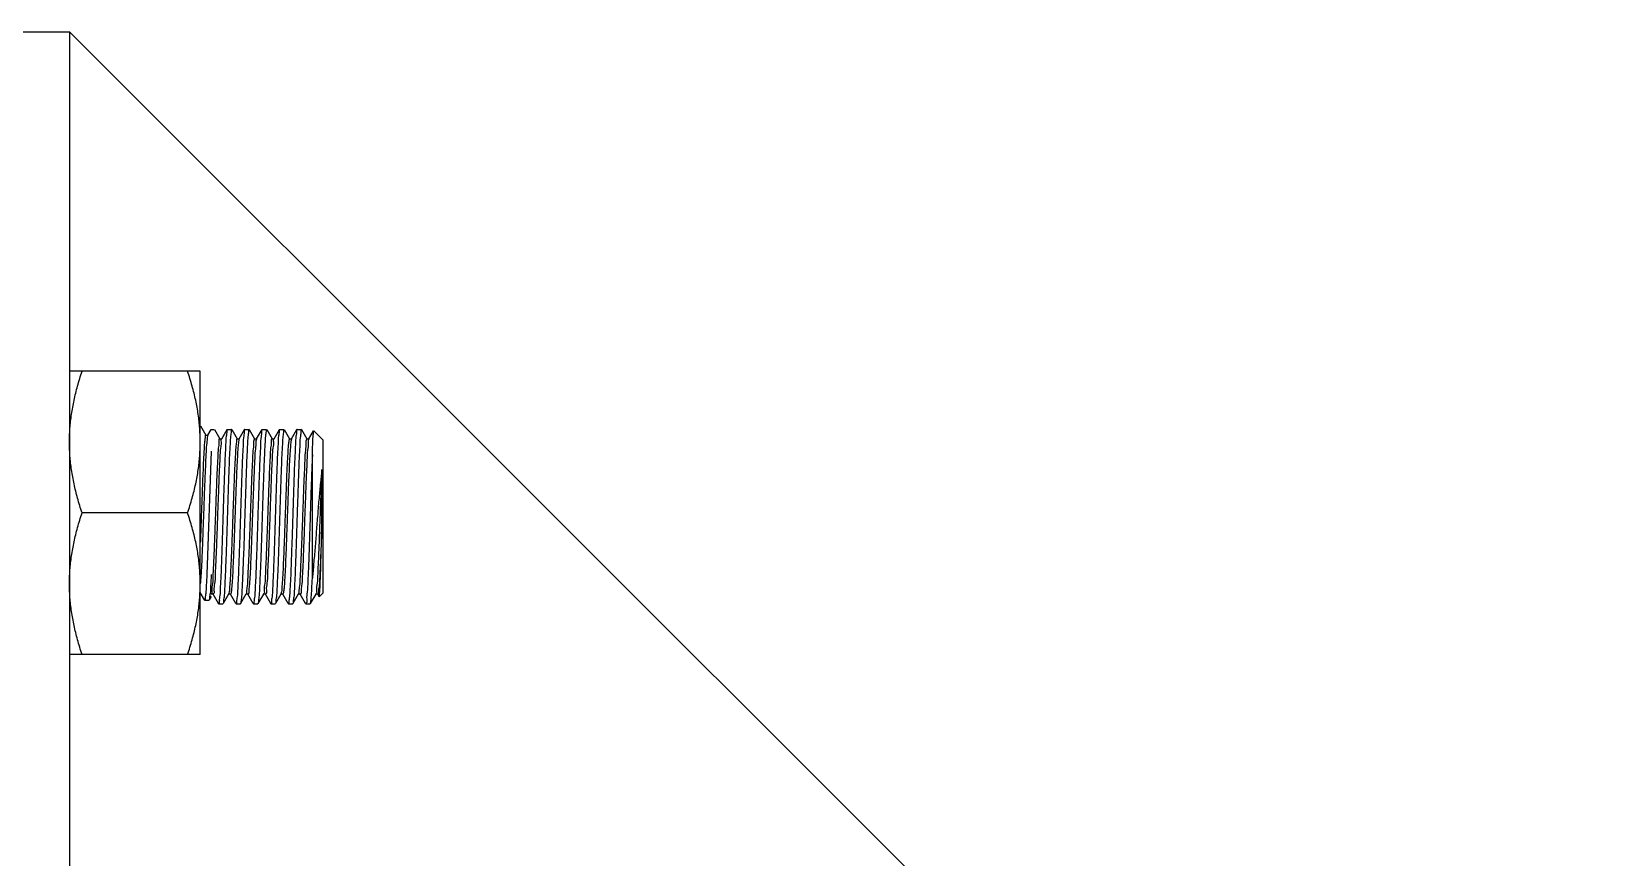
# Model space of a CAD drawing. Extents: x 815029915 to 815825525, y 579155098 to 579748855.
# Drawn here: x 815613688 to 815614245, y 579335184 to 579335474 of the extents above; entities that cross this region are included whole.
import ezdxf

# ---------------------------------------------------------------- set-up
doc = ezdxf.new("R2010")
doc.units = 0
doc.header["$LTSCALE"] = 100
doc.header["$MEASUREMENT"] = 0
doc.layers.add('02___PRT_ALL_AXES', color=7, linetype='Continuous')

msp = doc.modelspace()

# ---------------------------------------------------------------- linework, layer by layer
at = {"color": 0}
for p, q in [((815613665.27, 579335474.26), (815613701.73, 579335474.26)), ((815613701.73, 579335474.26), (815613701.73, 579334930.72)), ((815614245.28, 579334930.72), (815613701.73, 579335474.26))]:
    msp.add_line(p, q, dxfattribs=at)
at = {"color": 0, "linetype": 'Continuous'}
for p, q in [((815613747.7, 579335335.8), (815613749.58, 579335332.55)), ((815613747.7, 579335335.8), (815613749.58, 579335332.55)), ((815613749.56, 579335332.53), (815613750.27, 579335332.53)), ((815613749.56, 579335332.53), (815613750.27, 579335332.53)), ((815613750.27, 579335332.48), (815613750.3, 579335332.53)), ((815613750.27, 579335332.48), (815613750.3, 579335332.53)), ((815613750.3, 579335332.53), (815613751.47, 579335334.57)), ((815613750.3, 579335332.53), (815613751.47, 579335334.57)), ((815613752.59, 579335334.52), (815613754.47, 579335331.27)), ((815613755.18, 579335331.26), (815613757.07, 579335334.52)), ((815613757.12, 579335334.57), (815613757.07, 579335334.52)), ((815613758.71, 579335334.52), (815613760.59, 579335331.27)), ((815613761.3, 579335331.26), (815613763.19, 579335334.52)), ((815613763.25, 579335334.57), (815613763.19, 579335334.52)), ((815613764.83, 579335334.52), (815613766.71, 579335331.27)), ((815613767.43, 579335331.26), (815613769.32, 579335334.52)), ((815613769.37, 579335334.57), (815613769.32, 579335334.52)), ((815613770.95, 579335334.52), (815613772.84, 579335331.27)), ((815613773.55, 579335331.26), (815613775.44, 579335334.52)), ((815613775.49, 579335334.57), (815613775.44, 579335334.52)), ((815613777.08, 579335334.52), (815613778.96, 579335331.27)), ((815613779.67, 579335331.26), (815613781.56, 579335334.52)), ((815613781.61, 579335334.57), (815613781.56, 579335334.52)), ((815613783.2, 579335334.52), (815613785.08, 579335331.27)), ((815613785.79, 579335331.26), (815613787.42, 579335334.07)), ((815613787.42, 579335334.07), (815613787.45, 579335334.08)), ((815613790.8, 579335330.74), (815613787.45, 579335334.08)), ((815613754.45, 579335331.26), (815613755.15, 579335331.26)), ((815613755.15, 579335331.2), (815613755.18, 579335331.26)), ((815613760.57, 579335331.26), (815613761.27, 579335331.26)), ((815613761.28, 579335331.2), (815613761.23, 579335331.08)), ((815613761.27, 579335331.2), (815613761.3, 579335331.26)), ((815613766.69, 579335331.26), (815613767.4, 579335331.26)), ((815613767.4, 579335331.2), (815613767.43, 579335331.26)), ((815613772.81, 579335331.26), (815613773.52, 579335331.26)), ((815613773.52, 579335331.2), (815613773.45, 579335331.21)), ((815613773.52, 579335331.2), (815613773.55, 579335331.26)), ((815613778.93, 579335331.26), (815613779.64, 579335331.26)), ((815613779.66, 579335331.19), (815613779.61, 579335331.07)), ((815613779.64, 579335331.2), (815613779.67, 579335331.26)), ((815613785.06, 579335331.26), (815613785.76, 579335331.26)), ((815613785.81, 579335331.11), (815613785.7, 579335331.04)), ((815613785.76, 579335331.2), (815613785.79, 579335331.26)), ((815613790.8, 579335277.18), (815613790.8, 579335330.74)), ((815613751.47, 579335326.87), (815613749.94, 579335283.59)), ((815613751.47, 579335326.87), (815613749.94, 579335283.59)), ((815613786.97, 579335282.31), (815613786.97, 579335325.59)), ((815613790.28, 579335300.32), (815613790.28, 579335320.51)), ((815613751.47, 579335283.59), (815613751.31, 579335280.37)), ((815613751.47, 579335283.59), (815613751.31, 579335280.37)), ((815613749.12, 579335274.67), (815613747.65, 579335277.23)), ((815613749.12, 579335274.67), (815613747.65, 579335277.23)), ((815613751.31, 579335280.37), (815613751.28, 579335279.79)), ((815613751.31, 579335280.37), (815613751.28, 579335279.79)), ((815613757.68, 579335277.08), (815613757.53, 579335276.74)), ((815613769.86, 579335276.83), (815613769.79, 579335276.81)), ((815613775.96, 579335276.86), (815613775.9, 579335276.73)), ((815613790.8, 579335277.18), (815613789.4, 579335275.78)), ((815613749.18, 579335274.63), (815613749.12, 579335274.67)), ((815613749.18, 579335274.63), (815613749.12, 579335274.67)), ((815613750.76, 579335274.67), (815613750.71, 579335274.63)), ((815613750.76, 579335274.67), (815613750.71, 579335274.63)), ((815613751.47, 579335275.9), (815613750.76, 579335274.67)), ((815613751.47, 579335275.9), (815613750.76, 579335274.67)), ((815613752.15, 579335276.66), (815613751.45, 579335276.66)), ((815613754.01, 579335273.4), (815613752.13, 579335276.65)), ((815613754.06, 579335273.35), (815613754.01, 579335273.4)), ((815613754.38, 579335274.54), (815613754.35, 579335274.49)), ((815613755.65, 579335273.4), (815613755.59, 579335273.35)), ((815613757.54, 579335276.66), (815613755.65, 579335273.4)), ((815613757.57, 579335276.71), (815613757.54, 579335276.66)), ((815613758.27, 579335276.66), (815613757.57, 579335276.66)), ((815613760.13, 579335273.4), (815613758.25, 579335276.65)), ((815613760.19, 579335273.35), (815613760.13, 579335273.4)), ((815613761.77, 579335273.4), (815613761.72, 579335273.35)), ((815613763.66, 579335276.66), (815613761.77, 579335273.4)), ((815613763.69, 579335276.71), (815613763.66, 579335276.66)), ((815613764.39, 579335276.66), (815613763.69, 579335276.66)), ((815613766.25, 579335273.4), (815613764.37, 579335276.65)), ((815613766.31, 579335273.35), (815613766.25, 579335273.4)), ((815613767.89, 579335273.4), (815613767.84, 579335273.35)), ((815613769.78, 579335276.66), (815613767.89, 579335273.4)), ((815613769.81, 579335276.71), (815613769.78, 579335276.66)), ((815613770.52, 579335276.66), (815613769.81, 579335276.66)), ((815613772.38, 579335273.4), (815613770.49, 579335276.65)), ((815613772.43, 579335273.35), (815613772.38, 579335273.4)), ((815613774.01, 579335273.4), (815613773.96, 579335273.35)), ((815613775.9, 579335276.66), (815613774.01, 579335273.4)), ((815613775.93, 579335276.71), (815613775.9, 579335276.66)), ((815613776.64, 579335276.66), (815613775.93, 579335276.66)), ((815613778.5, 579335273.4), (815613776.62, 579335276.65)), ((815613778.55, 579335273.35), (815613778.5, 579335273.4)), ((815613780.14, 579335273.4), (815613780.08, 579335273.35)), ((815613782.03, 579335276.66), (815613780.14, 579335273.4)), ((815613782.06, 579335276.71), (815613782.03, 579335276.66)), ((815613782.16, 579335276.79), (815613782.04, 579335276.7)), ((815613782.76, 579335276.66), (815613782.06, 579335276.66)), ((815613784.62, 579335273.4), (815613782.74, 579335276.65)), ((815613784.67, 579335273.35), (815613784.62, 579335273.4)), ((815613786.2, 579335273.35), (815613786.26, 579335273.4)), ((815613788.15, 579335276.66), (815613786.26, 579335273.4)), ((815613788.18, 579335276.71), (815613788.15, 579335276.66)), ((815613788.88, 579335276.66), (815613788.18, 579335276.66)), ((815613789.36, 579335275.79), (815613788.86, 579335276.65))]:
    msp.add_line(p, q, dxfattribs=at)
for points, start_tangent, end_tangent in [([(815613749.55, 579335332.52), (815613749.54, 579335332.53), (815613749.33, 579335331.77), (815613749.12, 579335329.83), (815613748.92, 579335326.79), (815613748.71, 579335322.78), (815613748.5, 579335317.99), (815613748.3, 579335312.63), (815613748.09, 579335306.94), (815613747.88, 579335301.17), (815613747.68, 579335295.58), (815613747.65, 579335294.82)], (-0.789791, 0.613375), (-0.038578, -0.999256)), ([(815613749.55, 579335332.52), (815613749.54, 579335332.53), (815613749.33, 579335331.77), (815613749.12, 579335329.83), (815613748.92, 579335326.79), (815613748.71, 579335322.78), (815613748.5, 579335317.99), (815613748.3, 579335312.63), (815613748.09, 579335306.94), (815613747.88, 579335301.17), (815613747.68, 579335295.58), (815613747.65, 579335294.82)], (-0.789791, 0.613375), (-0.038578, -0.999256)), ([(815613750.24, 579335332.49), (815613750.09, 579335331.77), (815613749.89, 579335329.83), (815613749.68, 579335326.79), (815613749.48, 579335322.78), (815613749.27, 579335317.99), (815613749.06, 579335312.63), (815613748.86, 579335306.94), (815613748.65, 579335301.17), (815613748.44, 579335295.58), (815613748.24, 579335290.43), (815613748.03, 579335285.93)], (-0.537021, -0.843569), (-0.050418, -0.998728)), ([(815613750.24, 579335332.49), (815613750.09, 579335331.77), (815613749.89, 579335329.83), (815613749.68, 579335326.79), (815613749.48, 579335322.78), (815613749.27, 579335317.99), (815613749.06, 579335312.63), (815613748.86, 579335306.94), (815613748.65, 579335301.17), (815613748.44, 579335295.58), (815613748.24, 579335290.43), (815613748.03, 579335285.93)], (-0.537021, -0.843569), (-0.050418, -0.998728)), ([(815613752.53, 579335334.57), (815613752.52, 579335334.57)], (-1, 0), (-0.998721, -0.050563)), ([(815613757.06, 579335334.56), (815613756.93, 579335333.98), (815613756.74, 579335332.18), (815613756.54, 579335329.25), (815613756.35, 579335325.4), (815613756.16, 579335320.78), (815613755.97, 579335315.42), (815613755.77, 579335309.59), (815613755.58, 579335303.62), (815613755.39, 579335297.72), (815613755.2, 579335292.05), (815613755.01, 579335286.77), (815613754.82, 579335282.19), (815613754.63, 579335278.43), (815613754.44, 579335275.63), (815613754.25, 579335273.93), (815613754.07, 579335273.35)], (-0.900446, -0.434968), (-0.998664, -0.051681)), ([(815613758.65, 579335334.57), (815613758.46, 579335333.98), (815613758.27, 579335332.24), (815613758.08, 579335329.41), (815613757.89, 579335325.6), (815613757.7, 579335320.97), (815613757.51, 579335315.67), (815613757.32, 579335309.93), (815613757.12, 579335303.96), (815613756.93, 579335297.99), (815613756.74, 579335292.25), (815613756.55, 579335286.95), (815613756.36, 579335282.31), (815613756.17, 579335278.51), (815613755.98, 579335275.68), (815613755.79, 579335273.94), (815613755.66, 579335273.36)], (-0.998721, -0.050562), (-0.898123, -0.439744)), ([(815613758.66, 579335334.57), (815613758.65, 579335334.57)], (-1, 0), (-0.998721, -0.050563)), ([(815613763.18, 579335334.55), (815613763.06, 579335333.99), (815613762.87, 579335332.28), (815613762.68, 579335329.51), (815613762.49, 579335325.77), (815613762.3, 579335321.19), (815613762.11, 579335315.9), (815613761.92, 579335310.22), (815613761.73, 579335304.34), (815613761.54, 579335298.37), (815613761.34, 579335292.52), (815613761.15, 579335287.13), (815613760.96, 579335282.49), (815613760.77, 579335278.65), (815613760.57, 579335275.73), (815613760.38, 579335273.94), (815613760.2, 579335273.35)], (-0.893109, -0.44984), (-0.998739, -0.050197)), ([(815613764.77, 579335334.57), (815613764.6, 579335334.06), (815613764.42, 579335332.54), (815613764.24, 579335330.06), (815613764.06, 579335326.71), (815613763.88, 579335322.59), (815613763.71, 579335317.86), (815613763.53, 579335312.65), (815613763.35, 579335307.16), (815613763.17, 579335301.56), (815613762.99, 579335296.04)], (-0.998275, -0.05872), (-0.032936, -0.999457)), ([(815613764.78, 579335334.57), (815613764.77, 579335334.57)], (-1, 0), (-0.998275, -0.05872)), ([(815613769.3, 579335334.56), (815613769.17, 579335333.94), (815613768.97, 579335332.02), (815613768.77, 579335328.91), (815613768.57, 579335324.85), (815613768.37, 579335319.96), (815613768.17, 579335314.31), (815613767.97, 579335308.24), (815613767.78, 579335302.09), (815613767.58, 579335296.04)], (-0.915397, -0.402552), (-0.032936, -0.999457)), ([(815613770.89, 579335334.57), (815613770.71, 579335333.98), (815613770.52, 579335332.24), (815613770.33, 579335329.41), (815613770.13, 579335325.6), (815613769.94, 579335320.97), (815613769.75, 579335315.67), (815613769.56, 579335309.93), (815613769.37, 579335303.96), (815613769.18, 579335297.99), (815613768.99, 579335292.25), (815613768.79, 579335286.95), (815613768.6, 579335282.31), (815613768.41, 579335278.51), (815613768.22, 579335275.68), (815613768.03, 579335273.94), (815613767.91, 579335273.36)], (-0.998721, -0.050562), (-0.898123, -0.439744)), ([(815613770.9, 579335334.57), (815613770.89, 579335334.57)], (-1, 0), (-0.998721, -0.050563)), ([(815613775.42, 579335334.55), (815613775.3, 579335333.99), (815613775.11, 579335332.28), (815613774.92, 579335329.51), (815613774.73, 579335325.78), (815613774.54, 579335321.2), (815613774.35, 579335315.91), (815613774.16, 579335310.22), (815613773.97, 579335304.34), (815613773.78, 579335298.38), (815613773.59, 579335292.53), (815613773.39, 579335287.13), (815613773.2, 579335282.48), (815613773.01, 579335278.65), (815613772.82, 579335275.73), (815613772.62, 579335273.94), (815613772.44, 579335273.35)], (-0.893087, -0.449883), (-0.998737, -0.050246)), ([(815613777.01, 579335334.57), (815613776.83, 579335333.98), (815613776.64, 579335332.24), (815613776.45, 579335329.41), (815613776.26, 579335325.6), (815613776.06, 579335320.97), (815613775.87, 579335315.67), (815613775.68, 579335309.93), (815613775.49, 579335303.96), (815613775.3, 579335297.99), (815613775.11, 579335292.25), (815613774.92, 579335286.95), (815613774.73, 579335282.31), (815613774.53, 579335278.51), (815613774.34, 579335275.68), (815613774.15, 579335273.94), (815613774.03, 579335273.36)], (-0.998721, -0.050562), (-0.898123, -0.439744)), ([(815613777.02, 579335334.57), (815613777.01, 579335334.57)], (-1, 0), (-0.998721, -0.050563)), ([(815613781.54, 579335334.56), (815613781.42, 579335333.98), (815613781.23, 579335332.18), (815613781.03, 579335329.26), (815613780.84, 579335325.42), (815613780.65, 579335320.79), (815613780.46, 579335315.41), (815613780.26, 579335309.57), (815613780.07, 579335303.6), (815613779.88, 579335297.71), (815613779.69, 579335292.03), (815613779.5, 579335286.75), (815613779.31, 579335282.17), (815613779.12, 579335278.42), (815613778.93, 579335275.63), (815613778.74, 579335273.93), (815613778.56, 579335273.35)], (-0.900078, -0.43573), (-0.998664, -0.051676)), ([(815613783.13, 579335334.57), (815613782.95, 579335333.98), (815613782.76, 579335332.24), (815613782.57, 579335329.41), (815613782.38, 579335325.6), (815613782.19, 579335320.97), (815613782, 579335315.67), (815613781.8, 579335309.93), (815613781.61, 579335303.96), (815613781.42, 579335297.99), (815613781.23, 579335292.25), (815613781.04, 579335286.95), (815613780.85, 579335282.31), (815613780.66, 579335278.51), (815613780.47, 579335275.68), (815613780.27, 579335273.94), (815613780.15, 579335273.36)], (-0.998721, -0.050562), (-0.898123, -0.439744)), ([(815613783.14, 579335334.57), (815613783.13, 579335334.57)], (-1, 0), (-0.998721, -0.050563)), ([(815613786.97, 579335325.59), (815613787.09, 579335329.3), (815613787.21, 579335332.01), (815613787.33, 579335333.62), (815613787.44, 579335334.1)], (0.029101, 0.999576), (0.82023, -0.572034)), ([(815613754.4, 579335331.17), (815613754.37, 579335331.18), (815613754.17, 579335330.14), (815613753.96, 579335327.93), (815613753.75, 579335324.65), (815613753.55, 579335320.44), (815613753.34, 579335315.5), (815613753.13, 579335310.03), (815613752.93, 579335304.3), (815613752.72, 579335298.55), (815613752.51, 579335293.04), (815613752.31, 579335288.03), (815613752.1, 579335283.72), (815613751.9, 579335280.32), (815613751.69, 579335277.98), (815613751.48, 579335276.8)], (-0.870821, 0.491601), (-0.997754, -0.066981)), ([(815613755.16, 579335331.17), (815613755.14, 579335331.18), (815613754.93, 579335330.14), (815613754.73, 579335327.93), (815613754.52, 579335324.65), (815613754.31, 579335320.44), (815613754.11, 579335315.5), (815613753.9, 579335310.03), (815613753.69, 579335304.3), (815613753.49, 579335298.55), (815613753.28, 579335293.04), (815613753.07, 579335288.03), (815613752.87, 579335283.72), (815613752.66, 579335280.32), (815613752.45, 579335277.98), (815613752.25, 579335276.8), (815613752.17, 579335276.8)], (-0.868246, 0.496134), (-0.991789, 0.127882)), ([(815613755.16, 579335331.17), (815613755.14, 579335331.18)], (-0.868246, 0.496134), (-0.917795, 0.397054)), ([(815613760.57, 579335331.26), (815613760.36, 579335330.65), (815613760.16, 579335328.84), (815613759.95, 579335325.92), (815613759.74, 579335322.02), (815613759.54, 579335317.31), (815613759.33, 579335312.01), (815613759.12, 579335306.34), (815613758.92, 579335300.57), (815613758.71, 579335294.94), (815613758.5, 579335289.73), (815613758.3, 579335285.14), (815613758.09, 579335281.41), (815613757.88, 579335278.68), (815613757.68, 579335277.08)], (-1, 0.000602), (-0.337289, -0.941401)), ([(815613761.23, 579335331.08), (815613761.13, 579335330.65), (815613760.92, 579335328.84), (815613760.71, 579335325.92), (815613760.51, 579335322.02), (815613760.3, 579335317.31), (815613760.09, 579335312.01), (815613759.89, 579335306.34), (815613759.68, 579335300.57), (815613759.48, 579335294.94), (815613759.27, 579335289.73), (815613759.06, 579335285.14), (815613758.86, 579335281.41), (815613758.65, 579335278.68), (815613758.44, 579335277.08), (815613758.25, 579335276.69)], (-0.303131, -0.952949), (-0.766165, -0.642644)), ([(815613766.74, 579335331.17), (815613766.56, 579335331), (815613766.35, 579335329.61), (815613766.14, 579335327.07), (815613765.94, 579335323.5), (815613765.73, 579335319.05), (815613765.52, 579335313.93), (815613765.32, 579335308.36), (815613765.11, 579335302.6), (815613764.9, 579335296.89)], (-0.870711, -0.491794), (-0.036929, -0.999318)), ([(815613767.45, 579335331.13), (815613767.32, 579335331), (815613767.12, 579335329.61), (815613766.91, 579335327.07), (815613766.7, 579335323.5), (815613766.5, 579335319.05), (815613766.29, 579335313.93), (815613766.08, 579335308.36), (815613765.88, 579335302.6), (815613765.67, 579335296.89)], (-0.782104, -0.623148), (-0.036929, -0.999318)), ([(815613772.77, 579335331.19), (815613772.75, 579335331.2), (815613772.55, 579335330.24), (815613772.34, 579335328.09), (815613772.13, 579335324.87), (815613771.93, 579335320.71), (815613771.72, 579335315.8), (815613771.51, 579335310.36), (815613771.31, 579335304.64), (815613771.1, 579335298.88), (815613770.89, 579335293.36), (815613770.69, 579335288.3), (815613770.48, 579335283.95), (815613770.27, 579335280.49), (815613770.07, 579335278.08), (815613769.86, 579335276.83)], (-0.814413, 0.580286), (-0.927015, -0.375024)), ([(815613773.45, 579335331.21), (815613773.31, 579335330.24), (815613773.1, 579335328.09), (815613772.9, 579335324.87), (815613772.69, 579335320.71), (815613772.48, 579335315.8), (815613772.28, 579335310.36), (815613772.07, 579335304.64), (815613771.87, 579335298.88), (815613771.66, 579335293.36), (815613771.45, 579335288.3), (815613771.25, 579335283.95), (815613771.04, 579335280.49), (815613770.83, 579335278.08), (815613770.63, 579335276.83), (815613770.5, 579335276.8)], (-0.918687, -0.394986), (-0.991844, -0.127461)), ([(815613778.94, 579335331.25), (815613778.74, 579335330.72), (815613778.53, 579335328.98), (815613778.33, 579335326.12), (815613778.12, 579335322.28), (815613777.91, 579335317.61), (815613777.71, 579335312.33), (815613777.5, 579335306.68), (815613777.29, 579335300.9), (815613777.09, 579335295.27), (815613776.88, 579335290.02), (815613776.68, 579335285.39), (815613776.47, 579335281.6), (815613776.26, 579335278.81), (815613776.06, 579335277.14), (815613775.96, 579335276.86)], (-0.87635, -0.481675), (-0.367043, -0.930204)), ([(815613779.61, 579335331.07), (815613779.51, 579335330.72), (815613779.3, 579335328.98), (815613779.09, 579335326.12), (815613778.89, 579335322.28), (815613778.68, 579335317.61), (815613778.47, 579335312.33), (815613778.27, 579335306.68), (815613778.06, 579335300.9), (815613777.85, 579335295.27), (815613777.65, 579335290.02), (815613777.44, 579335285.39), (815613777.23, 579335281.6), (815613777.03, 579335278.81), (815613776.82, 579335277.14), (815613776.63, 579335276.68)], (-0.330487, -0.94381), (-0.789874, -0.61327)), ([(815613785.1, 579335331.14), (815613784.94, 579335331.04), (815613784.73, 579335329.72), (815613784.52, 579335327.25), (815613784.32, 579335323.74), (815613784.11, 579335319.34), (815613783.9, 579335314.25), (815613783.7, 579335308.7), (815613783.49, 579335302.94), (815613783.28, 579335297.22), (815613783.08, 579335291.81), (815613782.87, 579335286.94), (815613782.66, 579335282.83), (815613782.46, 579335279.67), (815613782.25, 579335277.59), (815613782.16, 579335276.79)], (-0.938538, -0.345177), (-0.315215, -0.94902)), ([(815613785.7, 579335331.04), (815613785.49, 579335329.72), (815613785.29, 579335327.25), (815613785.08, 579335323.74), (815613784.87, 579335319.34), (815613784.67, 579335314.25), (815613784.46, 579335308.7), (815613784.25, 579335302.94), (815613784.05, 579335297.22), (815613783.84, 579335291.81), (815613783.64, 579335286.94), (815613783.43, 579335282.83), (815613783.22, 579335279.67), (815613783.02, 579335277.59), (815613782.81, 579335276.7), (815613782.8, 579335276.71)], (-0.783308, -0.621634), (-0.777902, 0.628386)), ([(815613786.97, 579335325.59), (815613786.77, 579335320.77), (815613786.57, 579335315.25), (815613786.37, 579335309.26), (815613786.18, 579335303.06), (815613785.98, 579335296.89), (815613785.78, 579335291.01), (815613785.58, 579335285.67), (815613785.38, 579335281.09), (815613785.18, 579335277.45), (815613784.99, 579335274.9), (815613784.79, 579335273.56), (815613784.63, 579335273.48)], (-0.04495, -0.998989), (-0.952491, -0.304567)), ([(815613790.28, 579335320.51), (815613789.8, 579335315.84), (815613789.31, 579335310.44), (815613788.84, 579335304.67), (815613788.37, 579335298.8), (815613787.91, 579335292.95), (815613787.43, 579335287.34), (815613786.97, 579335282.31)], (-0.112801, -0.993618), (-0.098603, -0.995127)), ([(815613790.28, 579335320.51), (815613790.08, 579335315.61), (815613789.87, 579335310.19), (815613789.67, 579335304.49), (815613789.46, 579335298.77), (815613789.26, 579335293.28), (815613789.05, 579335288.26), (815613788.85, 579335283.94), (815613788.64, 579335280.5), (815613788.44, 579335278.1), (815613788.23, 579335276.84), (815613788.15, 579335276.81)], (-0.044847, -0.998994), (-0.953086, -0.3027)), ([(815613790.28, 579335300.32), (815613790.09, 579335295), (815613789.89, 579335290.05), (815613789.7, 579335285.65), (815613789.5, 579335281.98), (815613789.31, 579335279.2), (815613789.11, 579335277.41), (815613788.92, 579335276.68), (815613788.9, 579335276.69)], (-0.035994, -0.999352), (-0.779481, 0.626426)), ([(815613789.4, 579335275.78), (815613789.52, 579335276.48), (815613789.65, 579335278.32), (815613789.77, 579335281.22), (815613789.9, 579335285.03), (815613790.03, 579335289.64), (815613790.16, 579335294.84), (815613790.28, 579335300.32)], (0.707111, 0.707102), (0.022759, 0.999741)), ([(815613762.99, 579335296.04), (815613762.83, 579335291.33), (815613762.67, 579335286.95), (815613762.51, 579335283.03), (815613762.35, 579335279.67), (815613762.19, 579335276.96), (815613762.04, 579335274.97), (815613761.88, 579335273.76), (815613761.79, 579335273.37)], (-0.032936, -0.999457), (-0.775858, -0.630908)), ([(815613764.9, 579335296.89), (815613764.7, 579335291.51), (815613764.49, 579335286.68), (815613764.29, 579335282.62), (815613764.08, 579335279.52), (815613763.87, 579335277.51), (815613763.71, 579335276.69)], (-0.036929, -0.999318), (-0.77551, -0.631336)), ([(815613765.67, 579335296.89), (815613765.46, 579335291.51), (815613765.26, 579335286.68), (815613765.05, 579335282.62), (815613764.84, 579335279.52), (815613764.64, 579335277.51), (815613764.43, 579335276.68), (815613764.42, 579335276.69)], (-0.036929, -0.999318), (-0.766171, 0.642637)), ([(815613767.58, 579335296.04), (815613767.4, 579335290.67), (815613767.22, 579335285.73), (815613767.03, 579335281.48), (815613766.85, 579335278.01), (815613766.67, 579335275.45), (815613766.49, 579335273.88), (815613766.32, 579335273.35)], (-0.032936, -0.999457), (-0.998394, -0.056644)), ([(815613748.03, 579335285.93), (815613747.82, 579335282.31), (815613747.63, 579335280.37)], (-0.050418, -0.998728), (-0.053106, -0.998589)), ([(815613748.03, 579335285.93), (815613747.82, 579335282.31), (815613747.63, 579335280.37)], (-0.050418, -0.998728), (-0.053106, -0.998589)), ([(815613749.94, 579335283.59), (815613749.75, 579335279.83), (815613749.56, 579335276.96), (815613749.37, 579335275.21), (815613749.19, 579335274.63)], (-0.044971, -0.998988), (-0.99868, -0.051362)), ([(815613749.94, 579335283.59), (815613749.75, 579335279.83), (815613749.56, 579335276.96), (815613749.37, 579335275.21), (815613749.19, 579335274.63)], (-0.044971, -0.998988), (-0.99868, -0.051362)), ([(815613751.28, 579335279.79), (815613751.09, 579335276.96), (815613750.9, 579335275.21), (815613750.78, 579335274.64)], (-0.040352, -0.999186), (-0.898123, -0.439744)), ([(815613751.28, 579335279.79), (815613751.09, 579335276.96), (815613750.9, 579335275.21), (815613750.78, 579335274.64)], (-0.040352, -0.999186), (-0.898123, -0.439744)), ([(815613786.25, 579335273.4), (815613786.4, 579335273.93), (815613786.59, 579335275.67), (815613786.78, 579335278.5), (815613786.97, 579335282.31)], (0.466791, 0.884368), (0.044991, 0.998987)), ([(815613749.19, 579335274.63), (815613749.18, 579335274.63)], (-0.99868, -0.051362), (-1, 0)), ([(815613749.19, 579335274.63), (815613749.18, 579335274.63)], (-0.99868, -0.051362), (-1, 0)), ([(815613754.07, 579335273.35), (815613754.06, 579335273.35)], (-0.998664, -0.05168), (-1, 0)), ([(815613754.42, 579335274.63), (815613754.38, 579335274.63)], (-0.997754, -0.066981), (-0.999569, 0.029353)), ([(815613760.2, 579335273.35), (815613760.19, 579335273.35)], (-0.998739, -0.050198), (-1, 0)), ([(815613766.32, 579335273.35), (815613766.31, 579335273.35)], (-0.998394, -0.056644), (-1, 0)), ([(815613772.44, 579335273.35), (815613772.43, 579335273.35)], (-0.998737, -0.050245), (-1, 0)), ([(815613778.56, 579335273.35), (815613778.55, 579335273.35)], (-0.998664, -0.051676), (-1, 0))]:
    msp.add_spline(points, degree=3, dxfattribs=dict(at, start_tangent=start_tangent, end_tangent=end_tangent))
at = {"layer": '02___PRT_ALL_AXES', "color": 0, "linetype": 'Continuous'}
for p, q in [((815613747.65, 579335354.98), (815613701.73, 579335354.98)), ((815613701.73, 579335354.98), (815613701.73, 579335255.49)), ((815613747.65, 579335255.49), (815613747.65, 579335354.98)), ((815613747.65, 579335255.49), (815613747.65, 579335354.98)), ((815613751.47, 579335334.57), (815613752.53, 579335334.57)), ((815613757.12, 579335334.57), (815613758.66, 579335334.57)), ((815613763.25, 579335334.57), (815613764.78, 579335334.57)), ((815613769.37, 579335334.57), (815613770.9, 579335334.57)), ((815613775.49, 579335334.57), (815613777.02, 579335334.57)), ((815613781.61, 579335334.57), (815613783.14, 579335334.57)), ((815613743.2, 579335305.24), (815613706.17, 579335305.24)), ((815613749.18, 579335274.63), (815613750.71, 579335274.63)), ((815613749.18, 579335274.63), (815613750.71, 579335274.63)), ((815613754.06, 579335273.35), (815613755.59, 579335273.35)), ((815613760.19, 579335273.35), (815613761.72, 579335273.35)), ((815613766.31, 579335273.35), (815613767.84, 579335273.35)), ((815613772.43, 579335273.35), (815613773.96, 579335273.35)), ((815613778.55, 579335273.35), (815613780.08, 579335273.35)), ((815613784.67, 579335273.35), (815613786.2, 579335273.35)), ((815613747.65, 579335255.49), (815613701.73, 579335255.49))]:
    msp.add_line(p, q, dxfattribs=at)
for points, start_tangent, end_tangent in [([(815613701.73, 579335330.11), (815613701.92, 579335334.99), (815613702.46, 579335339.88), (815613703.35, 579335344.79), (815613704.59, 579335349.79), (815613706.17, 579335354.98)], (0, 1), (0.316228, 0.948683)), ([(815613747.65, 579335330.11), (815613747.46, 579335334.99), (815613746.92, 579335339.88), (815613746.03, 579335344.79), (815613744.79, 579335349.79), (815613743.2, 579335354.98)], (0, 1), (-0.316228, 0.948683)), ([(815613747.65, 579335330.11), (815613747.46, 579335334.99), (815613746.92, 579335339.88), (815613746.03, 579335344.79), (815613744.79, 579335349.79), (815613743.2, 579335354.98)], (0, 1), (-0.316228, 0.948683)), ([(815613706.17, 579335305.24), (815613704.59, 579335310.42), (815613703.35, 579335315.43), (815613702.46, 579335320.34), (815613701.92, 579335325.23), (815613701.73, 579335330.11)], (-0.316228, 0.948683), (-0.000001, 1)), ([(815613743.2, 579335305.24), (815613744.79, 579335310.42), (815613746.03, 579335315.43), (815613746.92, 579335320.34), (815613747.46, 579335325.23), (815613747.65, 579335330.11)], (0.316228, 0.948683), (0.000001, 1)), ([(815613743.2, 579335305.24), (815613744.79, 579335310.42), (815613746.03, 579335315.43), (815613746.92, 579335320.34), (815613747.46, 579335325.23), (815613747.65, 579335330.11)], (0.316228, 0.948683), (0.000001, 1)), ([(815613701.73, 579335280.37), (815613701.92, 579335285.25), (815613702.46, 579335290.13), (815613703.35, 579335295.05), (815613704.59, 579335300.05), (815613706.17, 579335305.24)], (0, 1), (0.316228, 0.948683)), ([(815613747.65, 579335280.37), (815613747.46, 579335285.25), (815613746.92, 579335290.13), (815613746.03, 579335295.05), (815613744.79, 579335300.05), (815613743.2, 579335305.24)], (0, 1), (-0.316228, 0.948683)), ([(815613747.65, 579335280.37), (815613747.46, 579335285.25), (815613746.92, 579335290.13), (815613746.03, 579335295.05), (815613744.79, 579335300.05), (815613743.2, 579335305.24)], (0, 1), (-0.316228, 0.948683)), ([(815613706.17, 579335255.49), (815613704.59, 579335260.68), (815613703.35, 579335265.69), (815613702.46, 579335270.6), (815613701.92, 579335275.48), (815613701.73, 579335280.37)], (-0.316228, 0.948683), (-0.000001, 1)), ([(815613743.2, 579335255.49), (815613744.79, 579335260.68), (815613746.03, 579335265.69), (815613746.92, 579335270.6), (815613747.46, 579335275.48), (815613747.65, 579335280.37)], (0.316228, 0.948683), (0.000001, 1)), ([(815613743.2, 579335255.49), (815613744.79, 579335260.68), (815613746.03, 579335265.69), (815613746.92, 579335270.6), (815613747.46, 579335275.48), (815613747.65, 579335280.37)], (0.316228, 0.948683), (0.000001, 1))]:
    msp.add_spline(points, degree=3, dxfattribs=dict(at, start_tangent=start_tangent, end_tangent=end_tangent))

doc.saveas('drawing.dxf')
